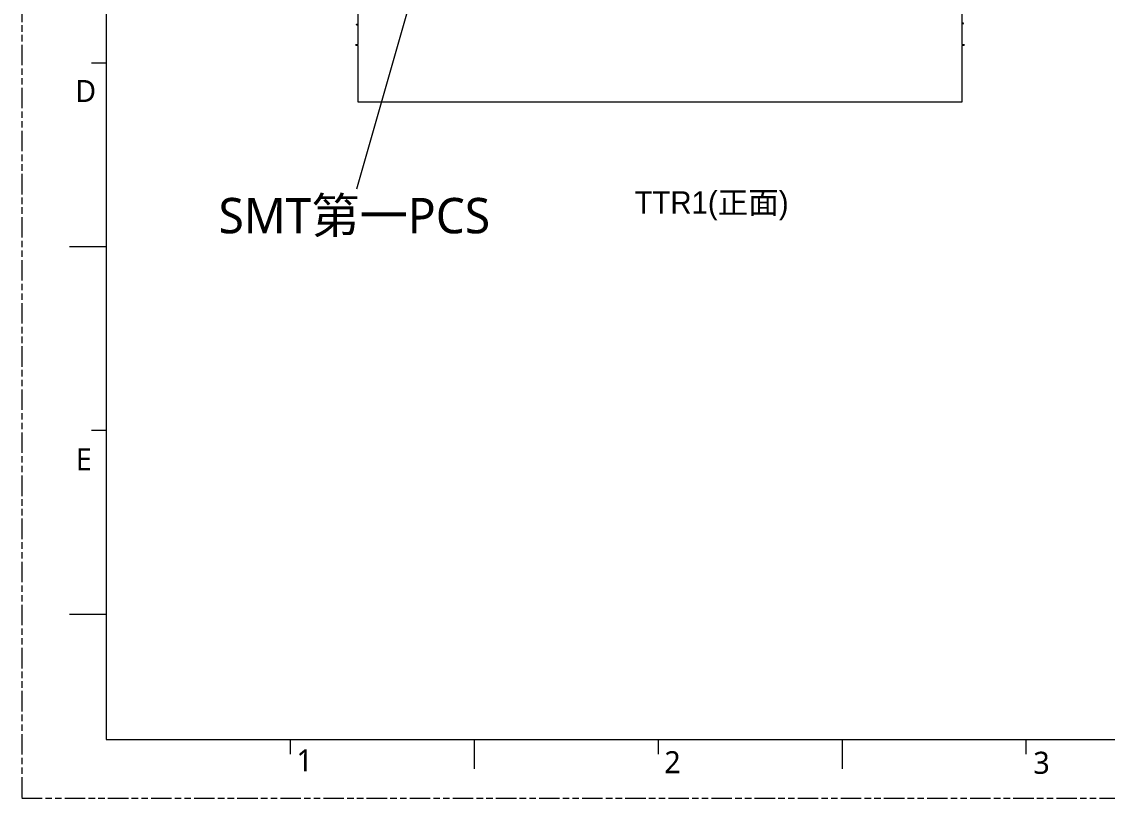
# Model space of a CAD drawing. Extents: x 2541 to 3941, y 2348 to 3338.
# Drawn here: x 2541 to 3045, y 2348 to 2708 of the extents above; entities that cross this region are included whole.
import ezdxf

# ---------------------------------------------------------------- set-up
doc = ezdxf.new("R2010")
doc.units = 0
doc.linetypes.add('PHANTOM', pattern=[29.5, 9.5, -1.5, 3, -1.5, 3, -1.5, 9.5])
doc.layers.get('0').update_dxf_attribs({"lineweight": 0})
doc.layers.add('0PAPERF', color=2, linetype='PHANTOM', lineweight=0, plot=False)
doc.layers.add('DIM', color=100, linetype='Continuous', lineweight=15)
doc.layers.add('備註', color=1, linetype='Continuous', lineweight=0)
doc.layers.add('鵬鼎', color=5, linetype='Continuous')
doc.styles.get("Standard").update_dxf_attribs({"font": 'simplex.shx', "height": 2.7})

msp = doc.modelspace()

# ---------------------------------------------------------------- linework, layer by layer
at = {"lineweight": 0}
for p, q in [((2580.67453, 3286.45212), (2580.67453, 2375.14801)), ((2580.67453, 2689.15542), (2573.84828, 2689.15542)), ((2580.67453, 2603.82732), (2563.60891, 2603.82732)), ((2580.67453, 2518.49922), (2573.84828, 2518.49922)), ((2580.67453, 2433.17112), (2563.60891, 2433.17112)), ((2580.67453, 2375.14801), (3898.1404, 2375.14801)), ((2666.00263, 2375.14801), (2666.00263, 2368.32177)), ((2751.33073, 2375.14801), (2751.33073, 2361.49552)), ((2836.65883, 2375.14801), (2836.65883, 2368.32177)), ((2921.98693, 2375.14801), (2921.98693, 2361.49552)), ((3007.31503, 2375.14801), (3007.31503, 2368.32177))]:
    msp.add_line(p, q, dxfattribs=at)
msp.add_line((2964.51672, 2671.0146), (2710.51672, 2671.0146))
at = {"linetype": 'Continuous'}
for points in [[(2696.51672, 2697.3146, -1), (2696.51672, 2697.7146), (2697.51672, 2697.7146), (2697.51672, 2720.0146), (2697.51672, 2912.3146), (2696.51672, 2912.3146, -1), (2696.51672, 2912.7146), (2697.51672, 2912.7146), (2697.51672, 3115.0146), (2697.51672, 3137.3146), (2696.51672, 3137.3146, -1), (2696.51672, 3137.7146), (2697.51672, 3137.7146), (2697.51672, 3154.0146), (2710.51672, 3154.0146), (2964.51672, 3154.0146), (2977.51672, 3154.0146), (2977.51672, 3137.7146), (2978.51672, 3137.7146, -1), (2978.51672, 3137.3146), (2977.51672, 3137.3146), (2977.51672, 3115.0146)], [(2977.51672, 3115.0146), (2977.51672, 2912.7146), (2978.51672, 2912.7146, -1), (2978.51672, 2912.3146), (2977.51672, 2912.3146), (2977.51672, 2722.0146), (2975.56672, 2722.0146), (2975.56672, 2713.0146), (2977.51672, 2713.0146), (2977.51672, 2697.7146), (2978.51672, 2697.7146, -1), (2978.51672, 2697.3146), (2977.51672, 2697.3146), (2977.51672, 2671.0146), (2964.51672, 2671.0146)]]:
    msp.add_lwpolyline(points, format="xyb", dxfattribs=at)
for points in [[(2696.76672, 2707.0146, -0.414222), (2697.01672, 2707.2646, -0.414222), (2697.26672, 2707.0146, -0.414222), (2697.01672, 2706.7646, -0.414222)], [(2977.76672, 2707.5146, -0.414222), (2978.01672, 2707.7646, -0.414222), (2978.26672, 2707.5146, -0.414222), (2978.01672, 2707.2646, -0.414222)]]:
    msp.add_lwpolyline(points, format="xyb", close=True, dxfattribs=at)
msp.add_lwpolyline([(2710.51672, 2671.0146), (2697.51672, 2671.0146), (2697.51672, 2697.3146), (2696.51672, 2697.3146)], dxfattribs=at)
at = {"layer": '0PAPERF'}
msp.add_line((2641.54843, 2375.14801), (3898.1404, 2375.14801), dxfattribs=at)
at = {"layer": '備註', "color": 2, "linetype": 'PHANTOM', "lineweight": 0}
for p, q in [((2541.41878, 3337.66953), (2541.41878, 2347.84302)), ((2541.41878, 2347.84302), (3941.15578, 2347.84302))]:
    msp.add_line(p, q, dxfattribs=at)
at = {"layer": '備註', "linetype": 'Continuous'}
msp.add_line((2696.87621, 2630.68776), (2727.55851, 2738.00679), dxfattribs=at)

# ---------------------------------------------------------------- texts
at = {"layer": 'DIM', "char_height": 10.239372, "width": 6.2340332, "attachment_point": 1}
for s, insert in [('{\\fMicrosoft JhengHei|b0|i0|c136|p0;\\C0;1}', (2668.85645, 2370.53535)), ('{\\fMicrosoft JhengHei|b0|i0|c136|p0;\\C0;2}', (2839.51265, 2369.72408)), ('{\\fMicrosoft JhengHei|b0|i0|c136|p0;\\C0;3}', (3010.71634, 2369.45652))]:
    msp.add_mtext(s, dxfattribs=dict(at, insert=insert))
at = {"layer": '備註', "linetype": 'Continuous', "attachment_point": 1}
for s, insert, char_height, width in [('{\\fMicrosoft JhengHei|b0|i0|c136|p0;SMT第一PCS}', (2632.72967, 2626.53588), 16.4179506, 201.3234409), ('{\\fPMingLiU-ExtB|b0|i0|c136|p0;TTR1(\\f新細明體|b0|i0|c136|p18;正面\\fPMingLiU-ExtB|b0|i0|c136|p0;)}', (2825.74127, 2629.62249), 10.4, 237.050306)]:
    msp.add_mtext(s, dxfattribs=dict(at, insert=insert, char_height=char_height, width=width))
at = {"layer": '鵬鼎', "char_height": 10.239372, "width": 19.313943, "attachment_point": 1}
for s, insert in [('{\\fMicrosoft JhengHei|b0|i0|c136|p0;\\C0;D}', (2566.20288, 2681.25389)), ('{\\fMicrosoft JhengHei|b0|i0|c136|p0;\\C0;E}', (2566.49215, 2510.31761))]:
    msp.add_mtext(s, dxfattribs=dict(at, insert=insert))

doc.saveas('drawing.dxf')
